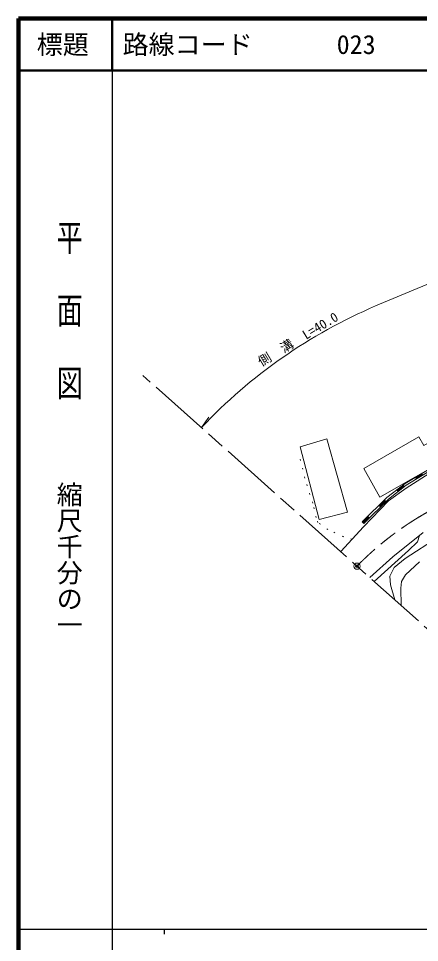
# Model space of a CAD drawing. Units: millimetres, scale not verified. Extents: x 40000 to 680000, y 20000 to 380000.
# Drawn here: x 40000 to 117054, y 202409 to 380000 of the extents above; entities that cross this region are included whole.
import ezdxf
from ezdxf.enums import TextEntityAlignment as Align

# ---------------------------------------------------------------- set-up
doc = ezdxf.new("R2010")
doc.units = ezdxf.units.MM
doc.header["$LTSCALE"] = 1000
doc.header["$PDMODE"] = 32
doc.header["$PDSIZE"] = 500
doc.linetypes.add('CHAIN', pattern=[18.5, 12, -1.5, 3.5, -1.5])
doc.linetypes.add('DOTTED', pattern=[1.75, 0.25, -1.5])
for name, color, linetype, lineweight in [('M-BGD', 7, 'Continuous', 13), ('M-BMK', 2, 'CHAIN', 13), ('M-BMK-SRVR', 3, 'Continuous', 13), ('M-STR-HTXT', 7, 'Continuous', 13), ('M-TTL', 2, 'Continuous', 140), ('M-TTL-BAND', 7, 'Continuous', 25), ('M-TTL-LINE', 7, 'Continuous', 50)]:
    doc.layers.add(name, color=color, linetype=linetype, lineweight=lineweight)
doc.layers.add('M-OTRS', color=6, linetype='Continuous')
doc.layers.add('M-TTL-TXT', color=7, linetype='Continuous')
doc.styles.add('@ＭＳ ゴシック', font='')
doc.styles.add('ＭＳ ゴシック', font='')
doc.styles.get('@ＭＳ ゴシック').set_extended_font_data('@MS Gothic')
doc.styles.get('ＭＳ ゴシック').set_extended_font_data('MS Gothic')

msp = doc.modelspace()

# ---------------------------------------------------------------- hatches: boundary and pattern name
at = {"layer": 'M-BGD'}
for points in [[(117753, 292245), (117559, 292570), (116271, 291802), (116469, 291469)], [(114159, 290013), (113868, 290293), (112671, 289362), (112963, 289082)], [(110622, 287171), (110333, 287448), (109261, 286398), (109550, 286121)], [(107406, 284020), (107118, 284297), (106046, 283247), (106335, 282969)]]:
    msp.add_hatch(color=256, dxfattribs=at).paths.add_polyline_path(points)

# ---------------------------------------------------------------- linework, layer by layer
for p, q in [((116469, 291469), (116271, 291802)), ((114159, 290013), (113868, 290293)), ((112963, 289082), (112671, 289362)), ((109550, 286121), (109261, 286398)), ((110622, 287171), (110333, 287448)), ((107406, 284020), (107118, 284297))]:
    msp.add_line(p, q, dxfattribs=at)
for points in [[(94107, 297650), (97794, 283705), (103187, 285131), (99223, 299194)], [(106366, 293508), (109430, 288005), (123106, 295838), (120892, 299631), (117862, 297948), (116936, 299614)]]:
    msp.add_lwpolyline(points, close=True, dxfattribs=at)
at = {"layer": 'M-BGD', "linetype": 'DOTTED'}
msp.add_lwpolyline([(104105, 279903), (102402, 280413), (99426, 281778), (97511, 283135), (97205, 284087), (96538, 286865), (95014, 291651), (93826, 296652)], dxfattribs=at)
at = {"layer": 'M-BGD'}
for points in [[(126344, 297441), (120166, 294124), (114286, 290618), (110801, 287907), (106046, 283247), (106335, 282969), (111065, 287605), (114513, 290288), (120343, 293809), (126531, 297087), (126348, 297443)], [(101917, 277529), (106294, 282277), (111114, 287295), (114511, 289751), (119593, 293024)], [(112334, 268250), (111482, 271121), (111352, 272794), (112168, 274485), (114309, 276223), (120654, 280287), (130623, 285759), (139707, 289412)], [(107509, 272548), (111910, 276546), (117748, 281179)], [(108366, 271785), (114919, 277772), (116637, 279413), (117024, 280604)], [(113523, 267192), (113481, 270531), (113616, 271798), (114368, 273068), (117075, 275601)]]:
    msp.add_lwpolyline(points, dxfattribs=at)
at = {"layer": 'M-BMK'}
msp.add_line((130666, 251923), (63919, 311373), dxfattribs=at)
msp.add_arc((147951, 232810), 60000, 113.49757, 135.65734, dxfattribs=at)
at = {"layer": 'M-BMK-SRVR'}
msp.add_circle((105040, 274747), 600, dxfattribs=at)
at = {"layer": 'M-OTRS'}
msp.add_point((105040, 274747), dxfattribs=at)
msp.add_point((105040, 274747), dxfattribs=at)
at = {"layer": 'M-STR-HTXT'}
for p, q in [((108628, 324751), (119972, 329483)), ((75151, 301368), (76585, 303361))]:
    msp.add_line(p, q, dxfattribs=at)
msp.add_arc((147907, 232862), 99932, 113.1449, 136.72291, dxfattribs=at)
at = {"layer": 'M-TTL'}
for p, q in [((40000, 380000), (40000, 20000)), ((680000, 380000), (40000, 380000))]:
    msp.add_line(p, q, dxfattribs=at)
at = {"layer": 'M-TTL-BAND'}
for p, q in [((58000, 370000), (58000, 20000)), ((40000, 205000), (579000, 205000)), ((68000, 205000), (68000, 204000))]:
    msp.add_line(p, q, dxfattribs=at)
at = {"layer": 'M-TTL-LINE'}
for p, q in [((58000, 380000), (58000, 370000)), ((40000, 370000), (680000, 370000))]:
    msp.add_line(p, q, dxfattribs=at)

# ---------------------------------------------------------------- texts
at = {"layer": 'M-STR-HTXT', "style": 'ＭＳ ゴシック'}
msp.add_text('側\u3000溝\u3000L=40.0', height=1833, rotation=31.093, dxfattribs=at).set_placement((94445, 317107), align=Align.BOTTOM_CENTER)
at = {"layer": 'M-TTL-BAND', "style": '@ＭＳ ゴシック', "width": 1.4}
msp.add_text('平  面  図', height=3666, rotation=270, dxfattribs=at).set_placement((49777, 306475), align=Align.MIDDLE_RIGHT)
at = {"layer": 'M-TTL-BAND', "style": '@ＭＳ ゴシック'}
msp.add_text('縮尺千分の一', height=3666, rotation=270, dxfattribs=at).set_placement((49777, 261030), align=Align.MIDDLE_RIGHT)
at = {"layer": 'M-TTL-TXT', "style": 'ＭＳ ゴシック'}
msp.add_text('標題', height=3666, dxfattribs=at).set_placement((48500, 375000), align=Align.MIDDLE_CENTER)
for s, p in [('路線コード', (60000, 375000)), ('023', (101142, 375000))]:
    msp.add_text(s, height=3666, dxfattribs=at).set_placement(p, align=Align.MIDDLE_LEFT)

doc.saveas('drawing.dxf')
